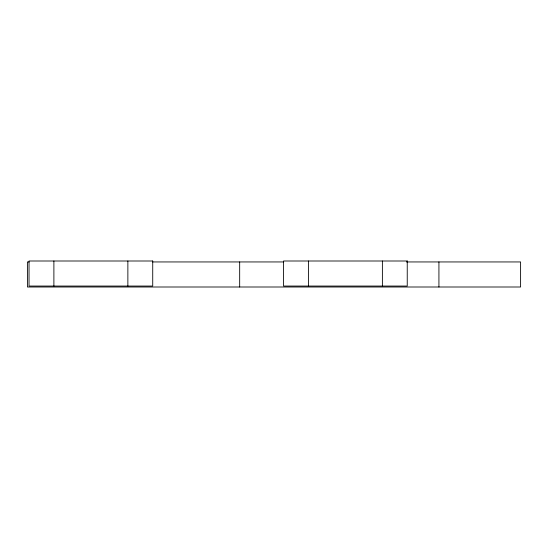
<?xml version="1.0" encoding="UTF-8"?>
<svg xmlns="http://www.w3.org/2000/svg" width="548" height="548" viewBox="0 0 548 548"><rect width="100%" height="100%" fill="white"/><g stroke="black" fill="none" stroke-linecap="round" stroke-linejoin="round"><path stroke-width="0.82" d="M29.133 261.944L27.4 261.944L27.427 287.001L520.6 287.001L520.6 261.944L406.493 261.944M152.604 261.944L283.748 261.944M438.927 261.944L438.927 287.001M382.388 260.999L382.388 286.056M308.408 260.999L308.408 286.056M239.675 261.944L239.675 287.001M127.869 260.999L127.869 286.056M53.889 260.999L53.889 286.056M152.728 260.999L29.03 260.999L29.03 286.056L152.728 286.056L152.728 260.999M407.239 260.999L283.549 260.999L283.549 286.056L407.239 286.056L407.239 260.999"/></g></svg>
